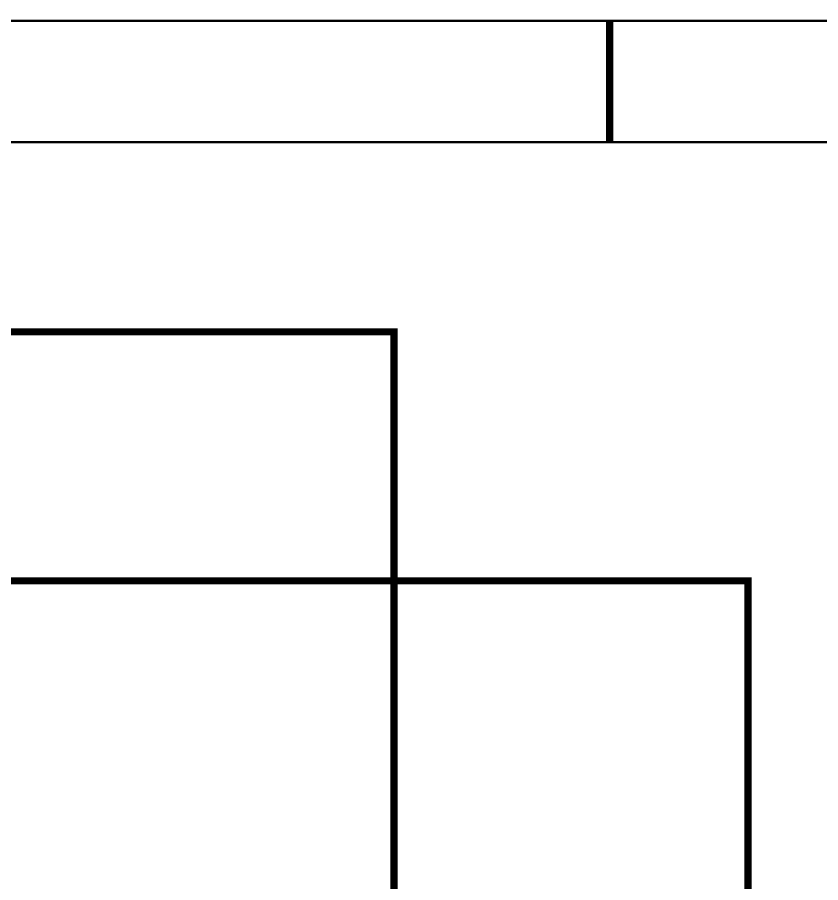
# Model space of a CAD drawing. Header units: inches. Extents: x 0 to 431, y 0 to 297.
# Drawn here: x 121.2 to 154.9, y 156.87 to 193.19 of the extents above; entities that cross this region are included whole.
import ezdxf

# ---------------------------------------------------------------- set-up
doc = ezdxf.new("R2010")
doc.units = ezdxf.units.IN
doc.layers.add('Sheet', color=255, linetype='Continuous')

msp = doc.modelspace()

# ---------------------------------------------------------------- linework, layer by layer
at = {"layer": 'Sheet'}
for points in [[(0.017, 193.04, 0.0991, 0.0991, 0), (0.017, 0, 0.0991, 0.0991, 0), (292.1, 0, 0.0991, 0.0991, 0), (292.1, 193.04, 0.0991, 0.0991, 0), (0.017, 193.04, 0.0991, 0.0991, 0), (0.017, 193.04, 0.0991, 0.0991, 0)], [(5.091, 187.949, 0.0991, 0.0991, 0), (5.091, 5.075, 0.0991, 0.0991, 0), (287.026, 5.075, 0.0991, 0.0991, 0), (287.026, 187.949, 0.0991, 0.0991, 0), (5.091, 187.949, 0.0991, 0.0991, 0), (5.091, 187.949, 0.0991, 0.0991, 0)]]:
    msp.add_lwpolyline(points, format="xyseb", close=True, dxfattribs=at)
for points in [[(146.05, 193.04, 0.3, 0.3, 0), (146.05, 187.957, 0.3, 0.3, 0)], [(124.005, 143.999, 0.3, 0.3, 0), (137.002, 143.999, 0.3, 0.3, 0), (137.002, 179.992, 0.3, 0.3, 0), (99.17, 179.992, 0.3, 0.3, 0), (99.17, 179.698, 0.3, 0.3, 0)], [(124.005, 133.832, 0.3, 0.3, 0), (151.855, 133.832, 0.3, 0.3, 0), (151.855, 155.4, 0.3, 0.3, 0), (151.855, 169.54, 0.3, 0.3, 0), (106.782, 169.54, 0.3, 0.3, 0)]]:
    msp.add_lwpolyline(points, format="xyseb", dxfattribs=at)

doc.saveas('drawing.dxf')
